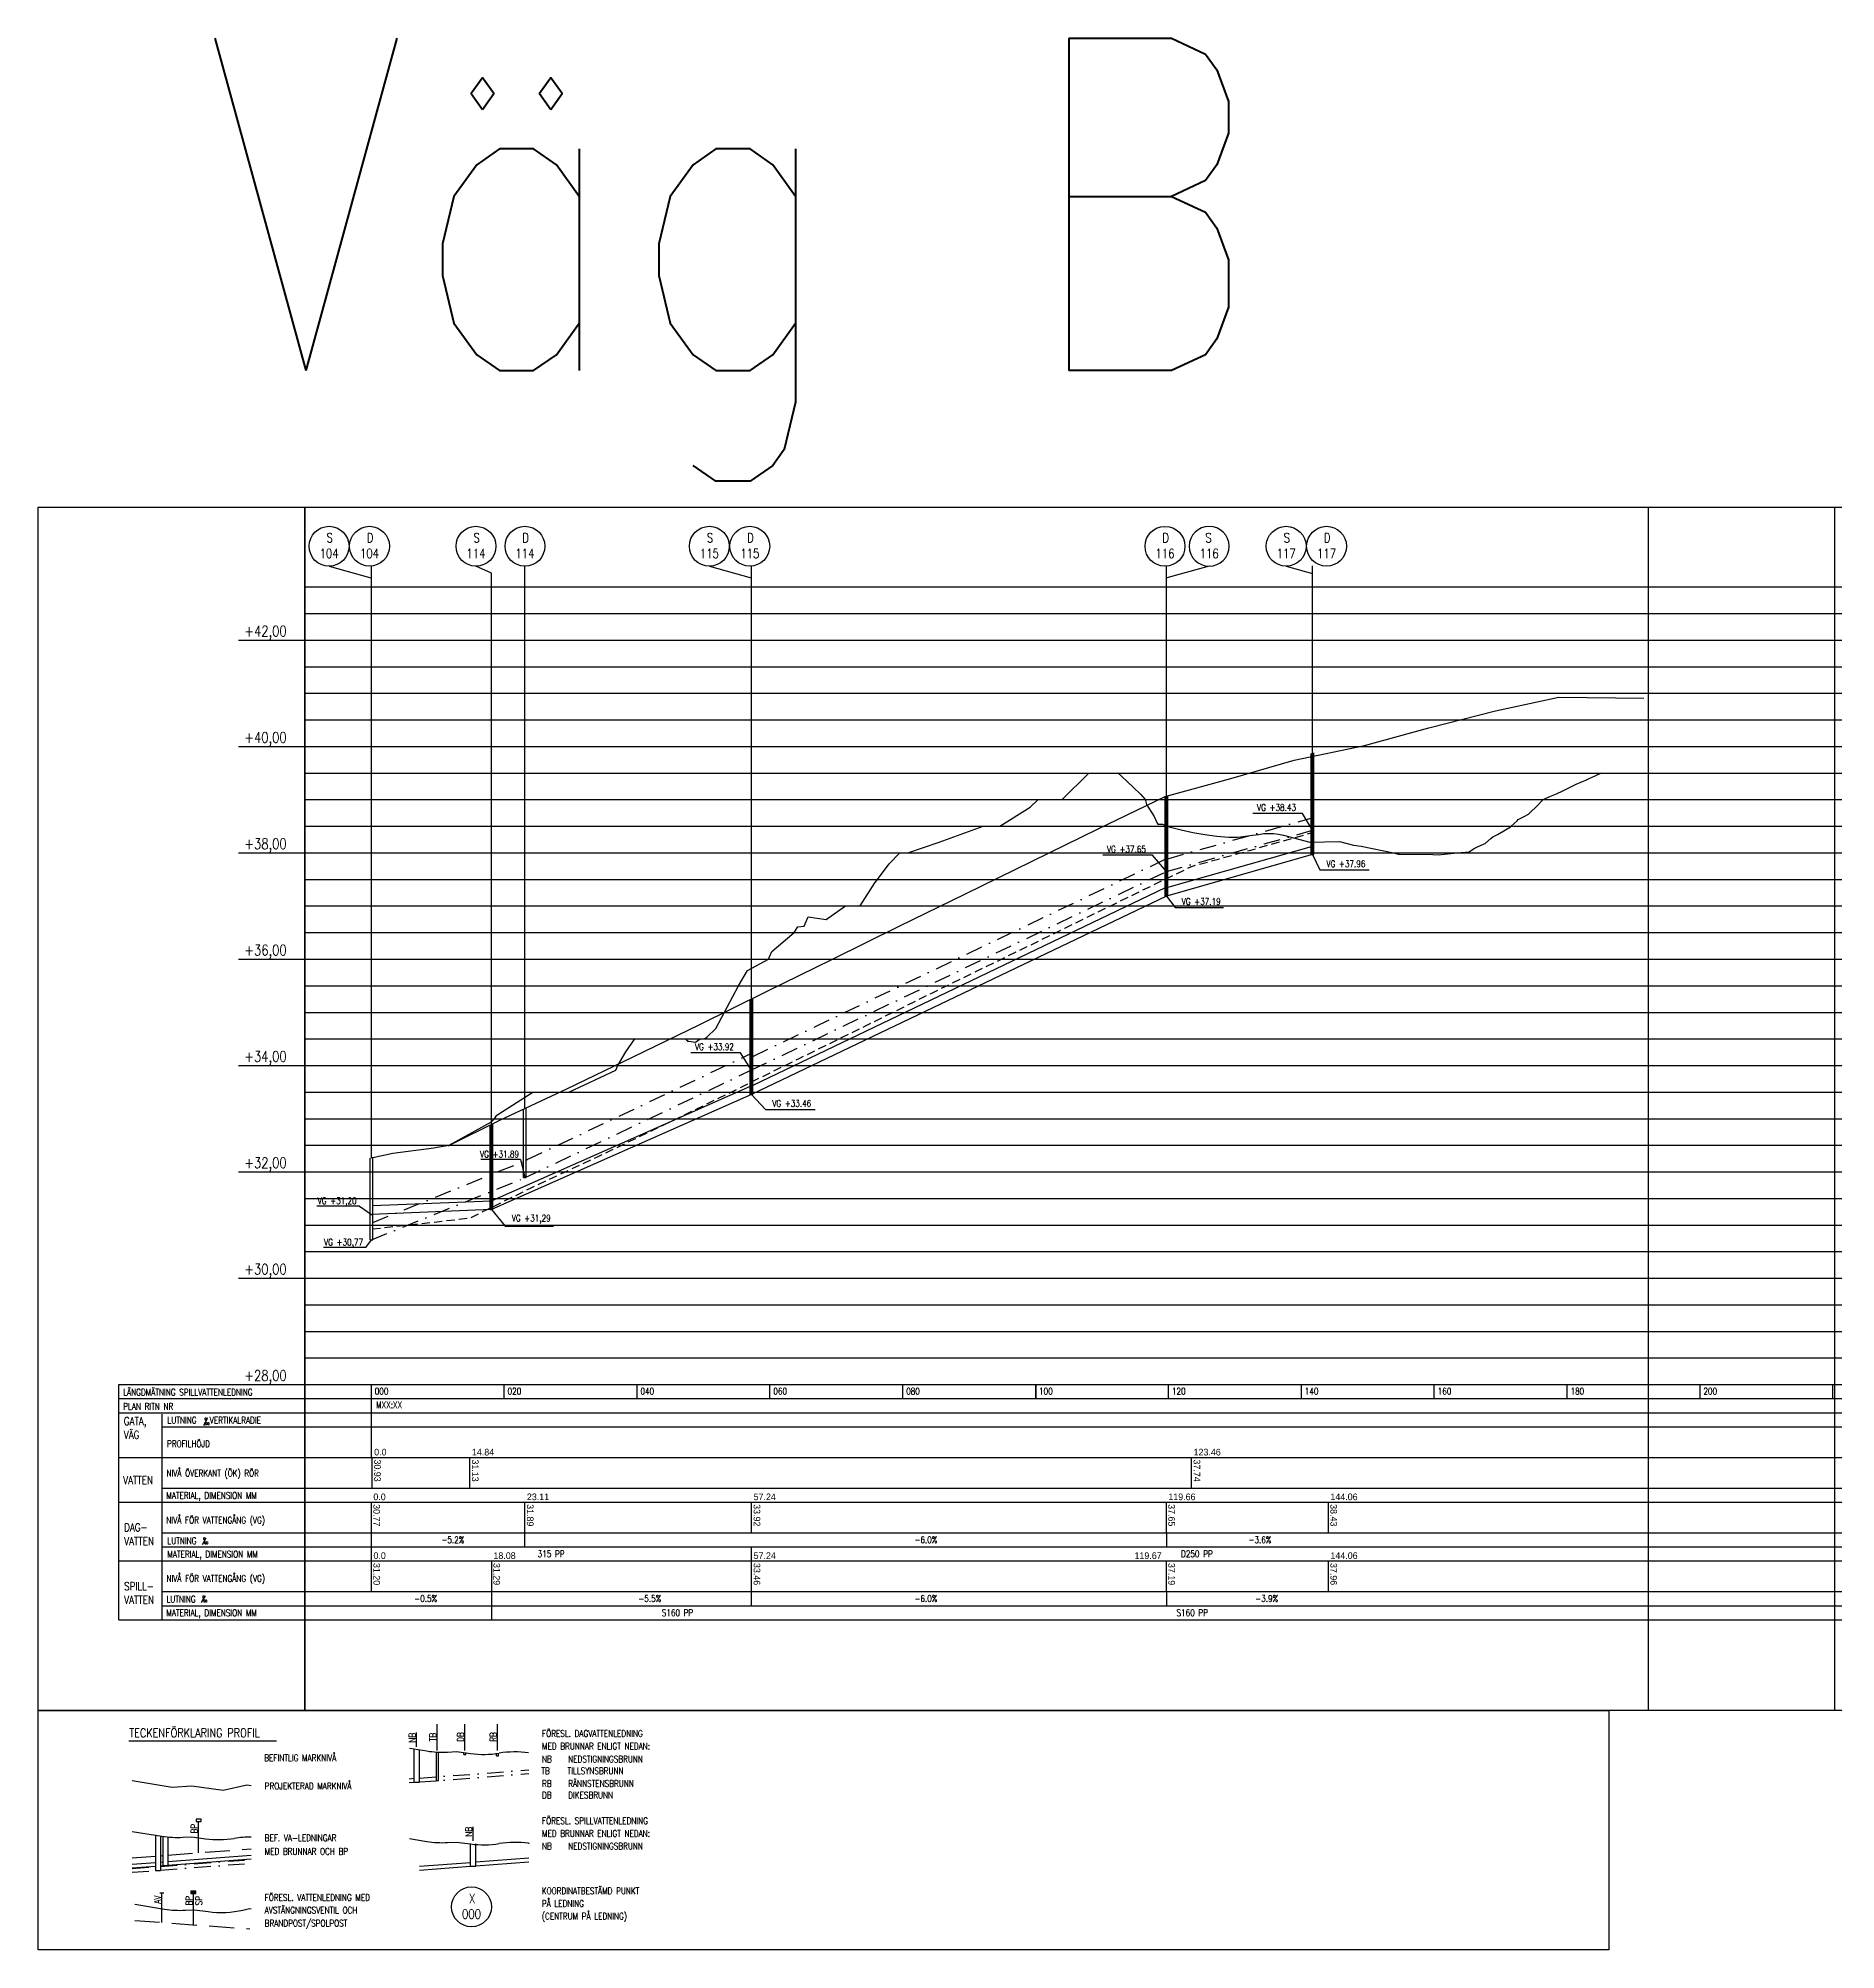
# Model space of a CAD drawing. Header units: metres. Extents: x 139929 to 143267, y 6401995 to 6404511.
# Drawn here: x 141594.1 to 141864.6, y 6404223.3 to 6404510.9 of the extents above; entities that cross this region are included whole.
import ezdxf
from ezdxf.enums import TextEntityAlignment as Align

# ---------------------------------------------------------------- set-up
doc = ezdxf.new("R2010")
doc.units = ezdxf.units.M
for name, pattern in [('CENTERX2', [4, 2.5, -0.5, 0.5, -0.5]), ('DASHDOT', [1, 0.5, -0.25, 0, -0.25]), ('HIDDEN2', [0.1875, 0.125, -0.0625])]:
    doc.linetypes.add(name, pattern=pattern)
for name, color, linetype in [('M-BEF-BRUNNAR-VA', 4, 'Continuous'), ('M-BEF-VA-V', 4, 'HIDDEN2'), ('M-BRUNNAR', 3, 'Continuous'), ('M-PROFILBLANKETT', 1, 'Continuous'), ('M-PROFILLINJE', 7, 'CENTERX2'), ('M-STOMLINJE', 3, 'Continuous'), ('M-VA-D', 80, 'DASHDOT'), ('M-VA-S', 20, 'Continuous'), ('M-VA-TEXT', 1, 'Continuous'), ('M-VA-V', 140, 'HIDDEN2')]:
    doc.layers.add(name, color=color, linetype=linetype)
doc.layers.add('M-RUTA-400', color=7, linetype='Continuous', plot=False)
doc.styles.add('M-modell-va$0$SIMPLEX8', font='simplex.shx', dxfattribs={"width": 0.8})
doc.styles.add('SIMPLEX8', font='simplex.shx', dxfattribs={"width": 0.8})
doc.dimstyles.new('M-400', dxfattribs={"dimtxt": 1, "dimasz": 0.6, "dimexe": 0.4, "dimexo": 0.4, "dimgap": 0.4, "dimtad": 1, "dimzin": 0, "dimdsep": 46, "dimtxsty": 'SIMPLEX8', "dimblk1": 'OBLIQUE', "dimblk2": 'OBLIQUE', "dimsah": 1, "dimcen": 1, "dimclrd": 256, "dimclre": 256, "dimclrt": 256, "dimadec": 0, "dimazin": 0, "dimtfac": 1, "dimtofl": 0, "dimtmove": 0, "dimatfit": 3, "dimldrblk": 'NONE', "dimfxl": 1, "dimtolj": 1, "dimtzin": 0, "dimarcsym": 0})

# ---------------------------------------------------------------- blocks, each defined once
blk = doc.blocks.new('M-modell-va$0$VA Littera')
blk.add_circle((0, 0), 1.5)
at = {"style": 'M-modell-va$0$SIMPLEX8', "width": 0.8}
for tag, p in [('D/S', (0.05, 0.29)), ('NR', (0, -0.89))]:
    blk.add_attdef(tag, text='', height=0.7, dxfattribs=at).set_placement(p, align=Align.CENTER)
at = {"style": 'M-modell-va$0$SIMPLEX8', "width": 0.8, "flags": 1}
for tag, p in [('LOCKNIVÅ', (1.78, 0.25)), ('VG-NIVÅ', (1.79, -0.67))]:
    blk.add_attdef(tag, p, '', height=0.5, dxfattribs=at)
blk = doc.blocks.new('VA Littera')
blk.add_circle((0, 0), 1.5)
at = {"style": 'SIMPLEX8', "width": 0.8}
for tag, p in [('D/S', (0.05, 0.29)), ('NR', (0, -0.89))]:
    blk.add_attdef(tag, text='', height=0.7, dxfattribs=at).set_placement(p, align=Align.CENTER)
at = {"style": 'SIMPLEX8', "width": 0.8, "flags": 1}
for tag, p in [('LOCKNIVÅ', (1.78, 0.25)), ('VG-NIVÅ', (1.79, -0.67))]:
    blk.add_attdef(tag, p, '', height=0.5, dxfattribs=at)
blk = doc.blocks.new('_None')
blk = doc.blocks.new('_OBLIQUE')
at = {"color": 0, "linetype": 'ByBlock'}
blk.add_line((-0.5, -0.5), (0.5, 0.5), dxfattribs=at)

msp = doc.modelspace()

# ---------------------------------------------------------------- hatches: boundary and pattern name
at = {"layer": 'M-PROFILBLANKETT', "linetype": 'Continuous', "ltscale": 20}
h = msp.add_hatch(dxfattribs=at)
h.set_pattern_fill('ANSI31', color=1, scale=0.666667, style=0)
h.set_pattern_definition([(45, (104183.34043, 6385839.26316), (-0.0589255651, 0.0589255651), [])])
h.paths.add_polyline_path([(141617.036, 6404232.102), (141617.036, 6404231.72), (141617.799, 6404231.72), (141617.799, 6404232.102)])

# ---------------------------------------------------------------- linework, layer by layer
at = {"layer": 'M-BEF-BRUNNAR-VA', "ltscale": 8}
for p, q in [((141611.731, 6404240.543), (141611.731, 6404235.199)), ((141612.461, 6404240.425), (141612.461, 6404235.199)), ((141612.828, 6404240.365), (141612.828, 6404235.928)), ((141613.557, 6404240.247), (141613.557, 6404235.928)), ((141611.731, 6404235.199), (141612.461, 6404235.199)), ((141612.828, 6404235.928), (141613.557, 6404235.928))]:
    msp.add_line(p, q, dxfattribs=at)
at = {"layer": 'M-BEF-VA-V', "ltscale": 30}
for p, q in [((141608.193, 6404237.106), (141611.731, 6404237.374)), ((141612.461, 6404237.43), (141612.828, 6404237.458)), ((141613.557, 6404237.513), (141626.111, 6404238.465))]:
    msp.add_line(p, q, dxfattribs=at)
at = {"layer": 'M-BRUNNAR'}
for p, q in [((141785.664, 6404388.045), (141785.664, 6404403.286)), ((141786.064, 6404388.045), (141786.064, 6404403.371)), ((141763.663, 6404381.821), (141763.663, 6404396.79)), ((141764.063, 6404381.821), (141764.063, 6404396.9)), ((141785.662, 6404391.725), (141786.062, 6404391.725)), ((141785.664, 6404388.045), (141786.064, 6404388.045)), ((141763.661, 6404385.501), (141764.061, 6404385.501)), ((141763.663, 6404381.821), (141764.063, 6404381.821)), ((141701.235, 6404351.964), (141701.235, 6404366.244)), ((141701.635, 6404351.964), (141701.635, 6404366.442)), ((141701.235, 6404355.638), (141701.635, 6404355.638)), ((141701.235, 6404351.964), (141701.635, 6404351.964)), ((141667.112, 6404339.446), (141667.112, 6404349.756)), ((141667.512, 6404339.446), (141667.512, 6404349.943)), ((141662.074, 6404334.646), (141662.074, 6404347.364)), ((141662.474, 6404334.646), (141662.474, 6404347.562)), ((141643.998, 6404330.082), (141643.998, 6404342.397)), ((141644.398, 6404330.082), (141644.398, 6404342.395)), ((141667.112, 6404339.446), (141667.512, 6404339.446)), ((141643.985, 6404333.923), (141644.385, 6404333.923)), ((141662.074, 6404334.646), (141662.474, 6404334.646)), ((141643.998, 6404330.082), (141644.398, 6404330.082))]:
    msp.add_line(p, q, dxfattribs=at)
at = {"layer": 'M-PROFILBLANKETT', "color": 3}
for p, q in [((141634.198, 6404308.32), (141634.198, 6404428.32)), ((141634.198, 6404428.32), (142066.707, 6404428.32)), ((141634.198, 6404272.92), (141634.198, 6404308.32)), ((141606.198, 6404304.07), (142066.707, 6404304.07)), ((141618.988, 6404302.194), (141619.553, 6404303.184)), ((141606.198, 6404297.345), (142066.707, 6404297.345)), ((141606.198, 6404290.62), (142066.707, 6404290.62)), ((141618.78, 6404284.274), (141619.345, 6404285.264)), ((141619.068, 6404285.27), (141619.16, 6404285.204)), ((141619.16, 6404285.204), (141619.252, 6404285.209)), ((141619.252, 6404285.209), (141619.345, 6404285.264)), ((141606.198, 6404281.77), (142066.707, 6404281.77)), ((141618.643, 6404275.52), (141619.208, 6404276.509)), ((141618.931, 6404276.515), (141619.023, 6404276.45)), ((141619.023, 6404276.45), (141619.115, 6404276.455)), ((141619.115, 6404276.455), (141619.208, 6404276.509))]:
    msp.add_line(p, q, dxfattribs=at)
at = {"layer": 'M-PROFILBLANKETT', "color": 13}
for p, q in [((141634.198, 6404424.32), (142066.707, 6404424.32)), ((141624.198, 6404420.32), (142066.707, 6404420.32)), ((141634.198, 6404416.32), (142066.707, 6404416.32)), ((141634.198, 6404412.32), (142066.707, 6404412.32)), ((141634.198, 6404408.32), (142066.707, 6404408.32)), ((141624.198, 6404404.32), (142066.707, 6404404.32)), ((141634.198, 6404400.32), (142066.707, 6404400.32)), ((141634.198, 6404396.32), (142066.707, 6404396.32)), ((141634.198, 6404392.32), (142066.707, 6404392.32)), ((141624.198, 6404388.32), (142066.707, 6404388.32)), ((141634.198, 6404384.32), (142066.707, 6404384.32)), ((141634.198, 6404380.32), (142066.707, 6404380.32)), ((141634.198, 6404376.32), (142066.707, 6404376.32)), ((141624.198, 6404372.32), (142066.707, 6404372.32)), ((141634.198, 6404368.32), (142066.707, 6404368.32)), ((141634.198, 6404364.32), (142066.707, 6404364.32)), ((141634.198, 6404360.32), (142066.707, 6404360.32)), ((141624.198, 6404356.32), (142066.707, 6404356.32)), ((141634.198, 6404352.32), (142066.707, 6404352.32)), ((141634.198, 6404348.32), (142066.707, 6404348.32)), ((141634.198, 6404344.32), (142066.707, 6404344.32)), ((141624.198, 6404340.32), (142066.707, 6404340.32)), ((141634.198, 6404336.32), (142066.707, 6404336.32)), ((141634.198, 6404332.32), (142066.707, 6404332.32)), ((141634.198, 6404328.32), (142066.707, 6404328.32)), ((141624.198, 6404324.32), (142066.707, 6404324.32)), ((141634.198, 6404320.32), (142066.707, 6404320.32)), ((141634.198, 6404316.32), (142066.707, 6404316.32)), ((141634.198, 6404312.32), (142066.707, 6404312.32))]:
    msp.add_line(p, q, dxfattribs=at)
at = {"layer": 'M-PROFILBLANKETT', "color": 1}
for p, q in [((141666.65, 6404342.174), (141660.665, 6404342.174)), ((141666.65, 6404342.174), (141667.312, 6404339.446)), ((141642.437, 6404335.172), (141636.015, 6404335.172)), ((141642.437, 6404335.172), (141644.197, 6404333.923)), ((141643.372, 6404328.934), (141636.976, 6404328.934)), ((141643.372, 6404328.934), (141644.198, 6404330.082)), ((141644.198, 6404306.195), (141644.198, 6404308.32)), ((141664.198, 6404306.275), (141664.198, 6404308.32)), ((141684.198, 6404306.275), (141684.198, 6404308.32)), ((141704.198, 6404306.275), (141704.198, 6404308.32)), ((141724.198, 6404306.275), (141724.198, 6404308.32)), ((141744.198, 6404308.32), (141744.198, 6404306.32)), ((141744.198, 6404306.275), (141744.198, 6404308.32)), ((141764.198, 6404306.275), (141764.198, 6404308.32)), ((141764.198, 6404306.275), (141764.198, 6404308.32)), ((141784.198, 6404306.275), (141784.198, 6404308.32)), ((141804.198, 6404306.275), (141804.198, 6404308.32)), ((141824.198, 6404306.275), (141824.198, 6404308.32)), ((141844.198, 6404306.275), (141844.198, 6404308.32)), ((141864.198, 6404306.275), (141864.198, 6404308.32)), ((141606.198, 6404306.195), (142066.707, 6404306.195)), ((141644.198, 6404304.07), (141644.198, 6404306.195)), ((141644.198, 6404301.945), (141644.198, 6404304.07)), ((141612.698, 6404301.945), (142066.707, 6404301.945)), ((141644.198, 6404297.345), (141644.198, 6404301.945)), ((141644.322, 6404292.745), (141644.322, 6404297.345)), ((141659.041, 6404292.745), (141659.041, 6404297.345)), ((141767.661, 6404292.745), (141767.661, 6404297.345)), ((141612.698, 6404292.745), (142066.707, 6404292.745)), ((141644.197, 6404286.02), (141644.197, 6404290.62)), ((141667.312, 6404286.02), (141667.312, 6404290.62)), ((141701.435, 6404286.02), (141701.435, 6404290.62)), ((141763.861, 6404286.02), (141763.861, 6404290.62)), ((141788.258, 6404286.02), (141788.258, 6404290.62)), ((141612.698, 6404286.02), (142066.707, 6404286.02)), ((141644.197, 6404283.895), (141644.197, 6404286.02)), ((141667.312, 6404283.895), (141667.312, 6404286.02)), ((141763.942, 6404283.895), (141763.942, 6404286.02)), ((141612.698, 6404283.895), (142066.707, 6404283.895)), ((141644.197, 6404281.77), (141644.197, 6404283.895)), ((141701.435, 6404281.77), (141701.435, 6404283.895)), ((141644.21, 6404277.17), (141644.21, 6404281.77)), ((141662.274, 6404281.77), (141662.274, 6404272.92)), ((141701.435, 6404277.17), (141701.435, 6404281.77)), ((141763.863, 6404277.17), (141763.863, 6404281.77)), ((141788.261, 6404277.17), (141788.261, 6404281.77)), ((141612.698, 6404277.17), (142066.707, 6404277.17)), ((141701.435, 6404275.045), (141701.435, 6404277.17)), ((141763.942, 6404275.045), (141763.942, 6404277.17)), ((141612.698, 6404275.045), (142066.707, 6404275.045))]:
    msp.add_line(p, q, dxfattribs=at)
at = {"layer": 'M-PROFILBLANKETT', "color": 7}
for p, q in [((141606.198, 6404272.92), (141606.198, 6404308.32)), ((141606.198, 6404308.32), (142066.707, 6404308.32)), ((141606.198, 6404272.92), (142066.707, 6404272.92))]:
    msp.add_line(p, q, dxfattribs=at)
at = {"layer": 'M-PROFILBLANKETT', "color": 4}
msp.add_line((141624.198, 6404308.32), (142066.707, 6404308.32), dxfattribs=at)
at = {"layer": 'M-PROFILBLANKETT', "color": 1, "linetype": 'Continuous', "ltscale": 10}
for p, q in [((141612.698, 6404296.743), (141612.698, 6404303.845)), ((141612.698, 6404272.92), (141612.698, 6404296.743)), ((141658.099, 6404252.635), (141658.099, 6404252.961)), ((141658.099, 6404252.635), (141658.426, 6404252.635)), ((141658.426, 6404252.635), (141658.426, 6404252.961)), ((141663.03, 6404252.471), (141663.03, 6404252.798)), ((141663.03, 6404252.471), (141663.356, 6404252.471)), ((141663.356, 6404252.471), (141663.356, 6404252.798))]:
    msp.add_line(p, q, dxfattribs=at)
at = {"layer": 'M-PROFILBLANKETT', "color": 3, "linetype": 'Continuous'}
for p, q in [((141619.276, 6404303.315), (141619.368, 6404303.249)), ((141619.368, 6404303.249), (141619.459, 6404303.255)), ((141619.459, 6404303.255), (141619.553, 6404303.309))]:
    msp.add_line(p, q, dxfattribs=at)
at = {"layer": 'M-PROFILBLANKETT'}
for p, q in [((141654.11, 6404253.229), (141654.11, 6404257.206)), ((141658.263, 6404253.229), (141658.263, 6404257.206)), ((141663.193, 6404253.229), (141663.193, 6404257.206)), ((141650.998, 6404253.828), (141650.998, 6404255.946)), ((141659.498, 6404239.665), (141659.498, 6404241.782))]:
    msp.add_line(p, q, dxfattribs=at)
at = {"layer": 'M-PROFILBLANKETT', "color": 3, "linetype": 'Continuous', "ltscale": 10}
msp.add_line((141607.705, 6404254.731), (141629.927, 6404254.731), dxfattribs=at)
at = {"layer": 'M-PROFILBLANKETT', "color": 3, "linetype": 'Continuous', "ltscale": 20}
for p, q in [((141650.626, 6404248.508), (141650.626, 6404253.494)), ((141651.44, 6404248.508), (141651.44, 6404253.363)), ((141653.987, 6404248.741), (141653.987, 6404253.028)), ((141654.314, 6404248.741), (141654.314, 6404253.007)), ((141650.626, 6404248.508), (141651.44, 6404248.508)), ((141653.987, 6404248.741), (141654.314, 6404248.741)), ((141659.13, 6404235.853), (141659.13, 6404239.195)), ((141659.943, 6404235.853), (141659.943, 6404239.195)), ((141659.13, 6404235.853), (141659.943, 6404235.853))]:
    msp.add_line(p, q, dxfattribs=at)
at = {"layer": 'M-PROFILBLANKETT', "color": 4, "linetype": 'Continuous', "ltscale": 20}
for p, q in [((141617.817, 6404242.932), (141617.817, 6404242.551)), ((141618.58, 6404242.932), (141617.817, 6404242.932)), ((141617.817, 6404242.551), (141618.58, 6404242.551)), ((141618.199, 6404237.865), (141618.199, 6404242.551)), ((141618.58, 6404242.551), (141618.58, 6404242.932)), ((141608.193, 6404241.081), (141612.659, 6404240.357)), ((141615.799, 6404240.192), (141617.152, 6404240.267)), ((141617.152, 6404240.267), (141619.245, 6404239.979))]:
    msp.add_line(p, q, dxfattribs=at)
at = {"layer": 'M-PROFILBLANKETT', "color": 1, "linetype": 'Continuous', "ltscale": 20}
for p, q in [((141612.368, 6404231.821), (141612.951, 6404231.821)), ((141612.66, 6404227.383), (141612.66, 6404231.821)), ((141617.036, 6404232.102), (141617.036, 6404231.72)), ((141617.799, 6404232.102), (141617.036, 6404232.102)), ((141617.036, 6404231.72), (141617.799, 6404231.72)), ((141617.417, 6404227.035), (141617.417, 6404231.72)), ((141617.799, 6404231.72), (141617.799, 6404232.102))]:
    msp.add_line(p, q, dxfattribs=at)
at = {"layer": 'M-PROFILBLANKETT', "color": 4, "linetype": 'Continuous', "ltscale": 20}
for centre, start, end in [((141614.991, 6404254.753), 260.79694, 273.17703), ((141621.236, 6404254.425), 262.15351, 279.21267), ((141625.906, 6404225.635), 89.19264, 99.21267)]:
    msp.add_arc(centre, 14.583, start, end, dxfattribs=at)
at = {"layer": 'M-PROFILLINJE', "color": 4, "linetype": 'Continuous', "lineweight": -3}
for p, q in [((141748.193, 6404396.32), (141752.13, 6404400.272)), ((141752.13, 6404400.272), (141752.211, 6404400.32)), ((141752.211, 6404400.32), (141752.223, 6404400.32)), ((141752.223, 6404400.32), (141752.832, 6404400.32)), ((141752.832, 6404400.32), (141753.418, 6404400.32)), ((141753.418, 6404400.32), (141754.969, 6404400.32)), ((141754.969, 6404400.32), (141755.991, 6404400.32)), ((141755.991, 6404400.32), (141756.61, 6404400.32)), ((141756.61, 6404400.32), (141757.113, 6404399.85)), ((141828.503, 6404399.946), (141829.285, 6404400.32)), ((141829.285, 6404400.32), (141829.491, 6404400.32)), ((141829.491, 6404400.32), (141829.547, 6404400.32)), ((141829.547, 6404400.32), (141833.46, 6404400.32)), ((141833.46, 6404400.32), (141834.063, 6404400.32)), ((141834.063, 6404400.32), (141836.269, 6404400.32)), ((141836.269, 6404400.32), (141836.501, 6404400.32)), ((141757.113, 6404399.85), (141758.907, 6404398.174)), ((141758.907, 6404398.174), (141759.993, 6404397.161)), ((141821.588, 6404396.773), (141822.576, 6404397.219)), ((141822.576, 6404397.219), (141823.564, 6404397.671)), ((141823.564, 6404397.671), (141824.058, 6404397.9)), ((141824.058, 6404397.9), (141824.552, 6404398.155)), ((141824.552, 6404398.155), (141825.539, 6404398.63)), ((141825.539, 6404398.63), (141826.527, 6404399.068)), ((141826.527, 6404399.068), (141826.985, 6404399.253)), ((141826.985, 6404399.253), (141827.515, 6404399.496)), ((141827.515, 6404399.496), (141828.392, 6404399.892)), ((141828.392, 6404399.892), (141828.503, 6404399.946)), ((141738.789, 6404392.32), (141743.379, 6404395.174)), ((141743.379, 6404395.174), (141744.591, 6404396.32)), ((141744.591, 6404396.32), (141745.348, 6404396.32)), ((141745.348, 6404396.32), (141746.14, 6404396.32)), ((141746.14, 6404396.32), (141748.193, 6404396.32)), ((141759.993, 6404397.161), (141760.668, 6404396.32)), ((141760.668, 6404396.32), (141760.7, 6404396.214)), ((141760.7, 6404396.214), (141760.898, 6404395.576)), ((141760.898, 6404395.576), (141762.026, 6404393.796)), ((141818.36, 6404394.154), (141818.624, 6404394.4)), ((141818.624, 6404394.4), (141819.612, 6404395.363)), ((141819.612, 6404395.363), (141820.561, 6404396.32)), ((141820.561, 6404396.32), (141820.6, 6404396.337)), ((141820.6, 6404396.337), (141821.588, 6404396.773)), ((141729.643, 6404389.922), (141736.265, 6404392.32)), ((141736.265, 6404392.32), (141738.462, 6404392.32)), ((141738.462, 6404392.32), (141738.721, 6404392.32)), ((141738.721, 6404392.32), (141738.789, 6404392.32)), ((141762.026, 6404393.796), (141762.494, 6404392.779)), ((141762.494, 6404392.779), (141762.559, 6404392.637)), ((141762.559, 6404392.637), (141763.29, 6404392.622)), ((141763.29, 6404392.622), (141763.975, 6404392.32)), ((141763.975, 6404392.32), (141764.287, 6404392.227)), ((141764.287, 6404392.227), (141766.08, 6404391.767)), ((141766.08, 6404391.767), (141767.874, 6404391.382)), ((141813.684, 6404391.073), (141814.672, 6404391.619)), ((141814.672, 6404391.619), (141815.66, 6404392.241)), ((141815.66, 6404392.241), (141815.773, 6404392.32)), ((141815.773, 6404392.32), (141816.648, 6404393.156)), ((141816.648, 6404393.156), (141816.839, 6404393.356)), ((141816.839, 6404393.356), (141817.636, 6404393.745)), ((141817.636, 6404393.745), (141818.36, 6404394.154)), ((141724.97, 6404388.32), (141729.643, 6404389.922)), ((141767.874, 6404391.382), (141769.667, 6404391.074)), ((141769.667, 6404391.074), (141771.461, 6404390.843)), ((141771.461, 6404390.843), (141773.254, 6404390.689)), ((141773.254, 6404390.689), (141773.47, 6404390.68)), ((141773.47, 6404390.68), (141774.516, 6404390.656)), ((141774.516, 6404390.656), (141775.047, 6404390.708)), ((141775.047, 6404390.708), (141776.841, 6404390.955)), ((141776.841, 6404390.955), (141777.764, 6404391.1)), ((141777.764, 6404391.1), (141778.006, 6404391.128)), ((141778.006, 6404391.128), (141778.515, 6404391.205)), ((141778.515, 6404391.205), (141779.265, 6404391.25)), ((141779.265, 6404391.25), (141780.016, 6404391.225)), ((141780.016, 6404391.225), (141780.766, 6404391.132)), ((141780.766, 6404391.132), (141781.517, 6404390.97)), ((141781.517, 6404390.97), (141785.455, 6404389.948)), ((141785.455, 6404389.948), (141789.916, 6404390.019)), ((141789.916, 6404390.019), (141792.047, 6404389.483)), ((141792.047, 6404389.483), (141793.212, 6404389.32)), ((141793.212, 6404389.32), (141798.077, 6404388.32)), ((141809.443, 6404388.482), (141810.1, 6404388.941)), ((141810.1, 6404388.941), (141810.72, 6404389.198)), ((141810.72, 6404389.198), (141811.708, 6404389.659)), ((141811.708, 6404389.659), (141811.864, 6404389.748)), ((141811.864, 6404389.748), (141812.696, 6404390.469)), ((141812.696, 6404390.469), (141812.989, 6404390.746)), ((141812.989, 6404390.746), (141813.684, 6404391.073)), ((141720.368, 6404384.32), (141722.147, 6404386.654)), ((141722.147, 6404386.654), (141723.726, 6404388.32)), ((141723.726, 6404388.32), (141724.97, 6404388.32)), ((141798.077, 6404388.32), (141798.775, 6404388.138)), ((141798.775, 6404388.138), (141798.915, 6404388.112)), ((141798.915, 6404388.112), (141803.954, 6404388.053)), ((141803.954, 6404388.053), (141805.032, 6404388.04)), ((141805.032, 6404388.04), (141805.252, 6404388.091)), ((141805.252, 6404388.091), (141807.641, 6404388.32)), ((141807.641, 6404388.32), (141809.443, 6404388.482)), ((141717.776, 6404380.32), (141719.968, 6404383.794)), ((141719.968, 6404383.794), (141720.368, 6404384.32)), ((141712.643, 6404378.296), (141715.572, 6404380.32)), ((141715.572, 6404380.32), (141716.939, 6404380.32)), ((141716.939, 6404380.32), (141717.776, 6404380.32)), ((141707.863, 6404376.32), (141708.386, 6404377.204)), ((141708.386, 6404377.204), (141709.37, 6404377.277)), ((141709.37, 6404377.277), (141709.959, 6404378.676)), ((141709.959, 6404378.676), (141712.643, 6404378.296)), ((141704.481, 6404373.497), (141707.863, 6404376.32)), ((141700.826, 6404370.591), (141703.976, 6404372.32)), ((141703.976, 6404372.32), (141704.481, 6404373.497)), ((141699.459, 6404368.32), (141700.826, 6404370.591)), ((141696.063, 6404361.863), (141699.459, 6404368.32)), ((141682.512, 6404358.387), (141683.836, 6404360.32)), ((141683.836, 6404360.32), (141684.169, 6404360.32)), ((141684.169, 6404360.32), (141684.329, 6404360.32)), ((141684.329, 6404360.32), (141688.037, 6404360.32)), ((141688.037, 6404360.32), (141691.494, 6404360.32)), ((141691.494, 6404360.32), (141691.761, 6404359.992)), ((141691.761, 6404359.992), (141691.854, 6404359.959)), ((141691.854, 6404359.959), (141692, 6404359.998)), ((141692, 6404359.998), (141693.002, 6404359.846)), ((141693.002, 6404359.846), (141693.691, 6404360.32)), ((141693.691, 6404360.32), (141694.131, 6404360.32)), ((141694.131, 6404360.32), (141694.5, 6404360.436)), ((141694.5, 6404360.436), (141694.688, 6404360.603)), ((141694.688, 6404360.603), (141696.063, 6404361.863)), ((141681.287, 6404356.32), (141682.512, 6404358.387)), ((141673.94, 6404352.32), (141681.011, 6404355.632)), ((141681.011, 6404355.632), (141681.287, 6404356.32)), ((141663.071, 6404348.857), (141668.501, 6404352.32)), ((141668.501, 6404352.32), (141673.025, 6404352.32)), ((141673.025, 6404352.32), (141673.94, 6404352.32)), ((141662.287, 6404347.856), (141662.732, 6404348.32)), ((141662.732, 6404348.32), (141663.071, 6404348.857)), ((141655.89, 6404344.32), (141662.287, 6404347.856)), ((141644.41, 6404342.482), (141647.408, 6404343.119)), ((141647.408, 6404343.119), (141653.593, 6404343.937)), ((141653.593, 6404343.937), (141654.11, 6404344.02)), ((141654.11, 6404344.02), (141654.398, 6404344.08)), ((141654.398, 6404344.08), (141655.89, 6404344.32)), ((141644.198, 6404342.456), (141644.41, 6404342.482))]:
    msp.add_line(p, q, dxfattribs=at)
at = {"layer": 'M-PROFILLINJE', "color": 3, "linetype": 'Continuous', "lineweight": 30}
for p, q in [((141608.193, 6404248.736), (141614.22, 6404247.76)), ((141614.22, 6404247.76), (141617.152, 6404247.922)), ((141617.152, 6404247.922), (141621.876, 6404247.271)), ((141621.876, 6404247.271), (141625.459, 6404248.085)), ((141625.459, 6404248.085), (141626.111, 6404247.992))]:
    msp.add_line(p, q, dxfattribs=at)
at = {"layer": 'M-PROFILLINJE', "color": 3, "linetype": 'Continuous'}
msp.add_lwpolyline([(141655.749, 6404344.24), (141663.524, 6404348.08), (141673.625, 6404352.8), (141683.625, 6404357.6), (141693.625, 6404362.48), (141703.654, 6404367.44), (141713.624, 6404372.32), (141723.624, 6404377.28), (141733.654, 6404382.16), (141743.654, 6404387.04), (141753.619, 6404391.92), (141763.702, 6404396.8), (141773.579, 6404399.52), (141783.119, 6404402.24), (141793.7, 6404404.48), (141803.377, 6404407.12), (141813.419, 6404409.68), (141822.946, 6404411.76), (141835.755, 6404411.6)], dxfattribs=at)
at = {"layer": 'M-RUTA-400'}
for points in [[(141594.052, 6404440.336), (141634.198, 6404440.336), (141634.198, 6404259.279), (141594.052, 6404259.279)], [(141634.198, 6404440.336), (141864.452, 6404440.336), (141864.452, 6404259.279), (141634.198, 6404259.279)], [(141836.452, 6404440.336), (142066.707, 6404440.336), (142066.707, 6404259.279), (141836.452, 6404259.279)], [(141594.052, 6404259.279), (141830.452, 6404259.279), (141830.452, 6404223.271), (141594.052, 6404223.271)]]:
    msp.add_lwpolyline(points, close=True, dxfattribs=at)
at = {"layer": 'M-STOMLINJE'}
for p, q in [((141649.933, 6404253.607), (141652.544, 6404253.184)), ((141655.684, 6404253.018), (141657.037, 6404253.094)), ((141657.037, 6404253.094), (141659.13, 6404252.805)), ((141649.933, 6404239.996), (141652.544, 6404239.574)), ((141655.684, 6404239.408), (141657.037, 6404239.483)), ((141657.037, 6404239.483), (141659.13, 6404239.195)), ((141667.851, 6404239.288), (141667.933, 6404239.276)), ((141608.602, 6404230.114), (141613.067, 6404229.391)), ((141616.208, 6404229.226), (141617.561, 6404229.301)), ((141617.561, 6404229.301), (141619.654, 6404229.012)), ((141624.874, 6404229.238), (141625.868, 6404229.463)), ((141625.868, 6404229.463), (141626.111, 6404229.429))]:
    msp.add_line(p, q, dxfattribs=at)
for centre, start, end in [((141654.876, 6404267.579), 260.79694, 273.17703), ((141661.121, 6404267.252), 262.15351, 279.21267), ((141665.79, 6404238.461), 81.87696, 99.21267), ((141654.876, 6404253.969), 260.79694, 273.17703), ((141661.121, 6404253.642), 262.15351, 279.21267), ((141665.79, 6404224.851), 81.87696, 99.21267), ((141615.4, 6404243.786), 260.79694, 273.17703), ((141621.645, 6404243.459), 262.15351, 282.79338)]:
    msp.add_arc(centre, 14.583, start, end, dxfattribs=at)
at = {"layer": 'M-VA-D', "ltscale": 5}
for p, q in [((141763.862, 6404385.502), (141785.864, 6404391.721)), ((141764.063, 6404387.429), (141785.664, 6404393.535)), ((141701.635, 6404357.691), (141763.664, 6404387.341)), ((141701.439, 6404355.644), (141763.862, 6404385.502)), ((141667.657, 6404342.152), (141701.235, 6404358.057)), ((141667.34, 6404339.446), (141701.439, 6404355.644)), ((141644.398, 6404332.698), (141667.112, 6404341.89)), ((141667.512, 6404342.082), (141667.657, 6404342.152)), ((141644.198, 6404330.082), (141667.34, 6404339.446)), ((141649.881, 6404249.015), (141650.626, 6404249.072)), ((141649.881, 6404248.452), (141650.626, 6404248.508)), ((141651.44, 6404249.087), (141667.886, 6404250.334)), ((141651.44, 6404248.523), (141667.886, 6404249.77))]:
    msp.add_line(p, q, dxfattribs=at)
at = {"layer": 'M-VA-D', "color": 4, "linetype": 'Continuous', "ltscale": 5}
for p, q in [((141608.193, 6404236.14), (141611.731, 6404236.409)), ((141612.461, 6404236.464), (141612.828, 6404236.492)), ((141613.557, 6404236.547), (141626.111, 6404237.499)), ((141613.557, 6404235.984), (141626.111, 6404236.936)), ((141608.193, 6404235.577), (141611.731, 6404235.845)), ((141612.461, 6404235.9), (141612.828, 6404235.928))]:
    msp.add_line(p, q, dxfattribs=at)
at = {"layer": 'M-VA-D', "color": 4, "ltscale": 5}
for p, q in [((141612.461, 6404235.818), (141626.111, 6404236.853)), ((141612.461, 6404235.254), (141626.111, 6404236.29)), ((141608.193, 6404235.494), (141611.731, 6404235.763)), ((141608.193, 6404234.931), (141611.731, 6404235.199))]:
    msp.add_line(p, q, dxfattribs=at)
at = {"layer": 'M-VA-S'}
for p, q in [((141785.664, 6404389.226), (141763.539, 6404382.966)), ((141785.864, 6404388.045), (141763.863, 6404381.821)), ((141763.664, 6404383.053), (141701.635, 6404353.292)), ((141763.863, 6404381.821), (141701.439, 6404351.964)), ((141701.235, 6404353.137), (141662.238, 6404335.925)), ((141701.439, 6404351.964), (141662.274, 6404334.646)), ((141662.274, 6404334.646), (141644.197, 6404333.923)), ((141662.238, 6404335.925), (141644.385, 6404335.21))]:
    msp.add_line(p, q, dxfattribs=at)
at = {"layer": 'M-VA-S', "color": 1, "linetype": 'Continuous'}
for p, q in [((141651.44, 6404235.833), (141659.13, 6404236.416)), ((141659.943, 6404236.478), (141667.886, 6404237.08)), ((141659.943, 6404235.914), (141667.886, 6404236.517)), ((141651.44, 6404235.269), (141659.13, 6404235.853))]:
    msp.add_line(p, q, dxfattribs=at)
at = {"layer": 'M-VA-TEXT'}
for p, q in [((141637.833, 6404431.45), (141644.111, 6404429.706)), ((141644.198, 6404342.396), (141644.198, 6404431.463)), ((141662.274, 6404430.383), (141659.945, 6404431.45)), ((141662.274, 6404334.646), (141662.274, 6404430.383)), ((141667.315, 6404349.851), (141667.315, 6404431.463)), ((141695.074, 6404431.45), (141701.352, 6404429.706)), ((141701.439, 6404351.964), (141701.439, 6404431.463)), ((141763.865, 6404381.821), (141763.863, 6404431.457)), ((141770.305, 6404431.443), (141763.94, 6404429.675)), ((141781.896, 6404431.45), (141785.864, 6404430.347)), ((141785.864, 6404388.045), (141785.863, 6404431.457)), ((141785.864, 6404388.067), (141785.864, 6404431.485))]:
    msp.add_line(p, q, dxfattribs=at)
at = {"layer": 'M-VA-V', "ltscale": 30}
msp.add_line((141608.573, 6404227.681), (141625.914, 6404226.414), dxfattribs=at)
at = {"layer": 'M-VA-V', "ltscale": 10, "flags": 128}
msp.add_lwpolyline([(141644.322, 6404331.727), (141659.041, 6404333.375), (141668.375, 6404337.984), (141678.419, 6404342.678), (141688.504, 6404347.519), (141698.564, 6404352.428), (141708.599, 6404357.391), (141718.575, 6404362.273), (141728.563, 6404367.228), (141738.56, 6404372.092), (141748.573, 6404376.978), (141758.522, 6404381.85), (141767.661, 6404386.274), (141776.601, 6404388.735), (141785.818, 6404391.363), (141785.864, 6404391.373)], dxfattribs=at)

# ---------------------------------------------------------------- block references
at = {"layer": 'M-VA-TEXT', "xscale": 2, "yscale": 2}
for name, p, values in [('M-modell-va$0$VA Littera', (141637.833, 6404434.45), {'D/S': 'S', 'NR': '104'}), ('M-modell-va$0$VA Littera', (141643.916, 6404434.45), {'D/S': 'D', 'NR': '104'}), ('M-modell-va$0$VA Littera', (141659.945, 6404434.45), {'D/S': 'S', 'NR': '114'}), ('M-modell-va$0$VA Littera', (141667.315, 6404434.45), {'D/S': 'D', 'NR': '114'}), ('M-modell-va$0$VA Littera', (141695.074, 6404434.45), {'D/S': 'S', 'NR': '115'}), ('M-modell-va$0$VA Littera', (141701.157, 6404434.45), {'D/S': 'D', 'NR': '115'}), ('M-modell-va$0$VA Littera', (141763.659, 6404434.443), {'D/S': 'D', 'NR': '116'}), ('M-modell-va$0$VA Littera', (141781.896, 6404434.45), {'D/S': 'S', 'NR': '117'}), ('M-modell-va$0$VA Littera', (141787.979, 6404434.45), {'D/S': 'D', 'NR': '117'}), ('VA Littera', (141659.271, 6404229.727), {'D/S': 'X', 'NR': '000'})]:
    msp.add_blockref(name, p, dxfattribs=at).add_auto_attribs(values)
at = {"layer": 'M-VA-TEXT'}
ref = msp.add_blockref('M-modell-va$0$VA Littera', (141770.305, 6404434.443), dxfattribs=dict(at, xscale=-2, yscale=2))
ref.add_attrib('D/S', 'S', dxfattribs={"layer": '0', "height": 1.4, "style": 'M-modell-va$0$SIMPLEX8', "width": 0.8}).set_placement((141770.203, 6404435.022), align=Align.CENTER)
ref.add_attrib('NR', '116', dxfattribs={"layer": '0', "height": 1.4, "style": 'M-modell-va$0$SIMPLEX8', "width": 0.8}).set_placement((141770.303, 6404432.662), align=Align.CENTER)

# ---------------------------------------------------------------- texts
at = {"layer": 'Defpoints', "style": 'SIMPLEX8', "width": 0.8}
msp.add_text('Väg B', height=50, dxfattribs=at).set_placement((141618.912, 6404460.886))
at = {"layer": 'M-PROFILBLANKETT', "color": 3, "ltscale": 10, "style": 'SIMPLEX8', "width": 0.8}
for s, p in [('+42,00', (141625.097, 6404420.879)), ('+40,00', (141625.097, 6404404.879)), ('+38,00', (141625.097, 6404388.879)), ('+36,00', (141625.097, 6404372.879)), ('+34,00', (141625.097, 6404356.879)), ('+32,00', (141625.097, 6404340.879)), ('+30,00', (141625.097, 6404324.879)), ('+28,00', (141625.097, 6404308.879))]:
    msp.add_text(s, height=1.6, dxfattribs=at).set_placement(p)
at = {"layer": 'M-PROFILBLANKETT', "color": 1, "style": 'SIMPLEX8', "width": 0.8}
for s, p in [('VG +31.89', (141660.565, 6404342.171)), ('VG +31,20', (141636.12, 6404335.174)), ('VG +30,77', (141637.082, 6404328.936)), ('MXX:XX', (141644.913, 6404304.464)), ('-5.2%%%', (141654.751, 6404284.164)), ('-6.0%%%', (141725.956, 6404284.164)), ('-3.6%%%', (141776.229, 6404284.164)), ('315 PP', (141669.234, 6404282.039)), ('D250 PP', (141766.078, 6404282.039)), ('-0.5%%%', (141650.658, 6404275.314)), ('-5.5%%%', (141684.39, 6404275.314)), ('-6.0%%%', (141725.956, 6404275.314)), ('-3.9%%%', (141777.248, 6404275.314)), ('S160 PP', (141687.912, 6404273.189)), ('S160 PP', (141765.393, 6404273.189))]:
    msp.add_text(s, height=1, dxfattribs=at).set_placement(p, align=Align.BOTTOM_LEFT)
at = {"layer": 'M-PROFILBLANKETT', "color": 3, "ltscale": 30, "style": 'SIMPLEX8', "width": 0.8}
for s, height, p in [('PLAN RITN NR', 1, (141606.839, 6404304.53)), ('LÄNGDMÄTNING SPILLVATTENLEDNING', 1, (141606.844, 6404306.649)), ('GATA,', 1.2, (141606.938, 6404302.221)), ('LUTNING  , VERTIKALRADIE', 1, (141613.497, 6404302.446)), ('O', 0.35, (141619.113, 6404302.981)), ('O', 0.35, (141619.273, 6404302.239)), ('O', 0.35, (141619.545, 6404302.238)), ('VÄG', 1.2, (141606.938, 6404300.164)), ('PROFILHÖJD', 1, (141613.445, 6404298.905)), ('VATTEN', 1.2, (141606.839, 6404293.35)), ('NIVÅ ÖVERKANT (ÖK) RÖR', 1, (141613.351, 6404294.482)), ('MATERIAL, DIMENSION MM', 1, (141613.341, 6404291.138)), ('NIVÅ FÖR VATTENGÅNG (VG)', 1, (141613.346, 6404287.415)), ('VATTEN', 1.2, (141606.99, 6404284.169)), ('DAG-', 1.2, (141606.99, 6404286.226)), ('LUTNING ', 1, (141613.488, 6404284.32)), ('O', 0.35, (141618.905, 6404284.935)), ('MATERIAL, DIMENSION MM', 1, (141613.492, 6404282.279)), ('O', 0.35, (141619.065, 6404284.319)), ('O', 0.35, (141619.338, 6404284.317)), ('NIVÅ FÖR VATTENGÅNG (VG)', 1, (141613.351, 6404278.652)), ('VATTEN', 1.2, (141606.99, 6404275.319)), ('SPILL-', 1.2, (141606.99, 6404277.376)), ('LUTNING ', 1, (141613.351, 6404275.538)), ('O', 0.35, (141618.768, 6404276.181)), ('MATERIAL, DIMENSION MM', 1, (141613.341, 6404273.469)), ('O', 0.35, (141618.928, 6404275.564)), ('O', 0.35, (141619.201, 6404275.563))]:
    msp.add_text(s, height=height, dxfattribs=at).set_placement(p)
at = {"layer": 'M-PROFILBLANKETT', "color": 1, "style": 'SIMPLEX8', "width": 0.8}
for s, p in [('000', (141644.703, 6404306.808)), ('020', (141664.703, 6404306.808)), ('040', (141684.703, 6404306.808)), ('060', (141704.703, 6404306.808)), ('080', (141724.703, 6404306.808)), ('100', (141744.703, 6404306.808)), ('120', (141764.703, 6404306.808)), ('120', (141764.703, 6404306.808)), ('140', (141784.703, 6404306.808)), ('160', (141804.703, 6404306.808)), ('180', (141824.703, 6404306.808)), ('200', (141844.703, 6404306.808))]:
    msp.add_text(s, height=1, dxfattribs=at).set_placement(p)
at = {"layer": 'M-PROFILBLANKETT'}
for s, p in [('30.93', (141644.622, 6404297.045)), ('31.13', (141659.341, 6404297.045)), ('37.74', (141767.961, 6404297.045)), ('30.77', (141644.497, 6404290.32)), ('31.89', (141667.612, 6404290.32)), ('33.92', (141701.735, 6404290.32)), ('37.65', (141764.161, 6404290.32)), ('38.43', (141788.558, 6404290.32)), ('31.20', (141644.51, 6404281.47)), ('31.29', (141662.574, 6404281.47)), ('33.46', (141701.735, 6404281.47)), ('37.19', (141764.163, 6404281.47)), ('37.96', (141788.561, 6404281.47))]:
    msp.add_text(s, height=1, rotation=270, dxfattribs=at).set_placement(p)
for s, p in [('0.0', (141644.622, 6404297.645)), ('14.84', (141659.341, 6404297.645)), ('123.46', (141767.961, 6404297.645)), ('0.0', (141644.497, 6404290.92)), ('23.11', (141667.612, 6404290.92)), ('57.24', (141701.735, 6404290.92)), ('119.66', (141764.161, 6404290.92)), ('144.06', (141788.558, 6404290.92)), ('0.0', (141644.51, 6404282.07)), ('18.08', (141662.574, 6404282.07)), ('57.24', (141701.735, 6404282.07)), ('119.67', (141759.07, 6404282.07)), ('144.06', (141788.561, 6404282.07))]:
    msp.add_text(s, height=1, dxfattribs=at).set_placement(p)
at = {"layer": 'M-PROFILBLANKETT', "color": 3, "linetype": 'Continuous', "ltscale": 10, "style": 'SIMPLEX8', "width": 0.8}
msp.add_text('TECKENFÖRKLARING PROFIL', height=1.33333, dxfattribs=at).set_placement((141607.76, 6404255.24))
at = {"layer": 'M-PROFILBLANKETT', "color": 1, "linetype": 'Continuous', "ltscale": 10, "style": 'SIMPLEX8', "width": 0.8}
for s, p in [('FÖRESL. DAGVATTENLEDNING', (141669.893, 6404255.308)), ('MED BRUNNAR ENLIGT NEDAN:', (141669.893, 6404253.398)), ('BEFINTLIG MARKNIVÅ', (141628.079, 6404251.638)), ('TB', (141669.783, 6404249.692)), ('NB', (141669.893, 6404251.467)), ('TILLSYNSBRUNN', (141673.718, 6404249.692)), ('NEDSTIGNINGSBRUNN', (141673.827, 6404251.467)), ('PROJEKTERAD MARKNIVÅ', (141628.141, 6404247.411)), ('RB', (141669.893, 6404247.782)), ('RÄNNSTENSBRUNN', (141673.827, 6404247.782)), ('DB', (141669.893, 6404246.038)), ('DIKESBRUNN', (141673.827, 6404246.038)), ('FÖRESL. SPILLVATTENLEDNING', (141669.893, 6404242.187)), ('BEF. VA-LEDNINGAR', (141628.141, 6404239.592)), ('MED BRUNNAR ENLIGT NEDAN:', (141669.893, 6404240.278)), ('NB', (141669.893, 6404238.369)), ('NEDSTIGNINGSBRUNN', (141673.827, 6404238.369)), ('MED BRUNNAR OCH BP', (141628.141, 6404237.577)), ('FÖRESL. VATTENLEDNING MED', (141628.141, 6404230.631)), ('KOORDINATBESTÄMD PUNKT', (141669.86, 6404231.627)), ('PÅ LEDNING', (141669.86, 6404229.721)), ('AVSTÄNGNINGSVENTIL OCH', (141628.141, 6404228.721)), ('BRANDPOST/SPOLPOST', (141628.141, 6404226.762)), ('(CENTRUM PÅ LEDNING)', (141669.86, 6404227.815))]:
    msp.add_text(s, height=1, dxfattribs=at).set_placement(p)
at = {"layer": 'M-PROFILBLANKETT', "style": 'SIMPLEX8', "width": 0.8}
for s, p in [('NB', (141650.848, 6404255.177)), ('TB', (141653.959, 6404255.282)), ('DB', (141658.112, 6404255.282)), ('RB', (141663.042, 6404255.282)), ('NB', (141659.347, 6404241.013)), ('AV', (141612.509, 6404230.805)), ('BP', (141617.253, 6404230.649)), ('SP', (141618.733, 6404230.649))]:
    msp.add_text(s, height=1, rotation=90, dxfattribs=at).set_placement(p, align=Align.CENTER)
at = {"layer": 'M-PROFILBLANKETT', "color": 4, "style": 'SIMPLEX8', "width": 0.8}
msp.add_text('BP', height=1, rotation=90, dxfattribs=at).set_placement((141618.034, 6404241.479), align=Align.CENTER)
at = {"layer": 'M-PROFILBLANKETT', "char_height": 1, "style": 'SIMPLEX8'}
for s, insert, attachment_point in [('VG +38.43', (141783.381, 6404394.645), 9), ('VG +37.65', (141760.788, 6404388.365), 9), ('VG +37.96', (141787.962, 6404386.169), 7), ('VG +37.19', (141766.178, 6404380.49), 7), ('VG +33.92', (141698.77, 6404358.647), 9), ('VG +33.46', (141704.548, 6404350.117), 7)]:
    msp.add_mtext(s, dxfattribs=dict(at, insert=insert, attachment_point=attachment_point))
at = {"layer": 'M-PROFILBLANKETT', "color": 1, "insert": (141665.336, 6404332.536), "char_height": 1, "attachment_point": 7, "style": 'SIMPLEX8'}
msp.add_mtext('VG +31,29', dxfattribs=at)

# ---------------------------------------------------------------- leaders
at = {"layer": 'M-PROFILBLANKETT', "annotation_type": 0, "has_hookline": 1}
for points, hookline_direction, text_width in [([(141785.862, 6404391.725), (141784.381, 6404394.245), (141783.781, 6404394.245)], 1, 6.476), ([(141763.861, 6404385.501), (141761.788, 6404387.965), (141761.188, 6404387.965)], 1, 6.476), ([(141785.864, 6404388.045), (141786.962, 6404385.769), (141787.562, 6404385.769)], 0, 6.438), ([(141763.863, 6404381.821), (141765.178, 6404380.09), (141765.778, 6404380.09)], 0, 6.286), ([(141701.435, 6404355.638), (141699.77, 6404358.247), (141699.17, 6404358.247)], 1, 6.476), ([(141701.435, 6404351.964), (141703.548, 6404349.717), (141704.148, 6404349.717)], 0, 6.438)]:
    msp.add_leader(points, dimstyle='M-400', dxfattribs=dict(at, hookline_direction=hookline_direction, text_width=text_width))
at = {"layer": 'M-PROFILBLANKETT', "color": 1, "annotation_type": 0, "has_hookline": 1, "hookline_direction": 0, "text_width": 6.286}
msp.add_leader([(141662.274, 6404334.646), (141664.336, 6404332.136), (141664.936, 6404332.136)], dimstyle='M-400', dxfattribs=at)

doc.saveas('drawing.dxf')
